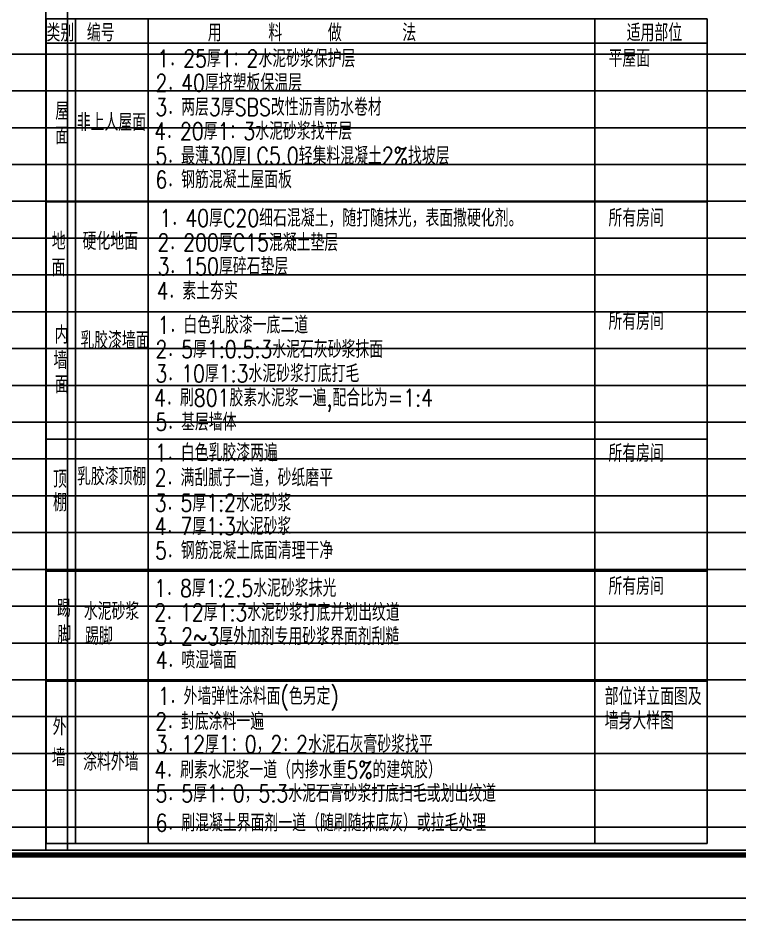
# Model space of a CAD drawing. Extents: x 17032 to 90126, y 10699 to 170399.
# Drawn here: x 56786 to 73456, y 96699 to 117527 of the extents above; entities that cross this region are included whole.
import ezdxf

# ---------------------------------------------------------------- set-up
doc = ezdxf.new("R2010")
doc.units = 0
doc.header["$LTSCALE"] = 1000
doc.header["$MEASUREMENT"] = 0
doc.layers.add('C-SHET-TTLB', color=11, linetype='Continuous')
doc.layers.add('PUB_TEXT', color=7, linetype='Continuous')
doc.styles.add('_HZTXT', font='txt.shx', dxfattribs={"width": 0.8, "bigfont": 'HZTXT.shx'})

# ---------------------------------------------------------------- blocks, each defined once
blk = doc.blocks.new('tukuang')
at = {"layer": 'C-SHET-TTLB'}
for points in [[(75902, 21920), (75902, -21080), (15502, -21080), (15502, 21920)], [(75402, 21420), (75402, -20580), (16002, -20580), (16002, 21420)]]:
    blk.add_lwpolyline(points, close=True, dxfattribs=at)
at = {"layer": 'C-SHET-TTLB', "const_width": 120}
blk.add_lwpolyline([(17842, 20420), (74402, 20420), (74402, -19580), (17842, -19580)], close=True, dxfattribs=at)

msp = doc.modelspace()

# ---------------------------------------------------------------- linework, layer by layer
at = {"layer": 'Defpoints', "color": 251}
for p, q in [((57432, 136244.2), (57432, 98308.7)), ((57932, 136244.2), (57932, 98308.7)), ((32126.1, 116694.2), (79778.2, 116694.2)), ((32126.1, 115844.2), (79778.2, 115844.2)), ((32126.1, 114994.2), (79778.2, 114994.2)), ((32126.1, 114144.2), (79778.2, 114144.2)), ((32126.1, 113294.2), (79778.2, 113294.2)), ((32126.1, 112444.2), (79778.2, 112444.2)), ((32126.1, 111594.2), (79778.2, 111594.2)), ((32126.1, 110744.2), (79778.2, 110744.2)), ((32126.1, 109894.2), (79778.2, 109894.2)), ((32126.1, 109044.2), (79778.2, 109044.2)), ((32126.1, 108194.2), (79778.2, 108194.2)), ((32126.1, 107344.2), (79778.2, 107344.2)), ((32126.1, 106494.2), (79778.2, 106494.2)), ((32126.1, 105644.2), (79778.2, 105644.2)), ((32126.1, 104794.2), (79778.2, 104794.2)), ((32126.1, 103944.2), (79778.2, 103944.2)), ((32126.1, 103094.2), (79778.2, 103094.2)), ((32126.1, 102244.2), (79778.2, 102244.2)), ((32126.1, 101394.2), (79778.2, 101394.2)), ((32126.1, 100544.2), (79778.2, 100544.2)), ((32126.1, 99694.2), (79778.2, 99694.2)), ((32126.1, 98844.2), (79778.2, 98844.2)), ((32126.1, 98308.7), (79778.2, 98308.7))]:
    msp.add_line(p, q, dxfattribs=at)
at = {"layer": 'PUB_TEXT', "color": 7}
for p, q in [((57438, 117509), (72695.5, 117509)), ((57438, 117509), (72695.5, 117509)), ((57438, 117509), (72695.5, 117509)), ((57438, 117509), (57438, 98461.5)), ((58112.6, 117509), (58112.6, 116830.1)), ((59791.3, 117509), (59791.3, 116830.1)), ((70106.5, 117509), (70106.5, 98461.5)), ((72695.5, 117509), (72695.5, 98461.5)), ((57438, 116949), (72695.5, 116949)), ((58112.6, 116949), (58112.6, 98461.5)), ((59791.3, 116949), (59791.3, 98461.5)), ((57438, 113281), (72695.5, 113281)), ((58112.6, 113281), (72695.5, 113281)), ((57438, 110743.5), (72695.5, 110743.5)), ((57438, 107801), (72695.5, 107801)), ((57438, 104751), (72695.5, 104751)), ((57438, 102213.5), (72695.5, 102213.5)), ((57438, 98461.5), (72695.5, 98461.5))]:
    msp.add_line(p, q, dxfattribs=at)

# ---------------------------------------------------------------- block references
at = {"layer": 'C-SHET-TTLB'}
msp.add_blockref('tukuang', (14224.3, 117778.3), dxfattribs=at)

# ---------------------------------------------------------------- texts
at = {"layer": 'PUB_TEXT', "color": 7, "style": '_HZTXT', "width": 0.8}
for s, p in [('类别\u3000', (57443.2, 116986.6)), ('编号\u3000', (58376.4, 116986.6)), ('\u3000用', (60848.3, 116986.6)), ('料', (62566.6, 116986.6)), ('做', (63941.3, 116986.6)), ('法', (65659.6, 116986.6)), ('适用部位', (70841.1, 116986.6)), ('1．25厚1：2水泥砂浆保护层', (60005.1, 116390.2)), ('平屋面', (70420.6, 116394.2)), ('2．40厚挤塑板保温层', (59960.1, 115828.1)), ('3．两层3厚SBS改性沥青防水卷材', (59959.2, 115269.7)), ('屋', (57646.2, 115175.5)), ('非上人屋面 ', (58142.7, 114918.6)), ('面', (57646.2, 114606.5)), ('4．20厚1：3水泥砂浆找平层', (59931.3, 114713)), ('5．最薄30厚LC5.0轻集料混凝土2%%%找坡层', (59957.9, 114143.1)), ('6．钢筋混凝土屋面板', (59957.5, 113596.7)), ('1．40厚C20细石混凝土，随打随抹光，表面撒硬化剂。', (60055.1, 112707.4)), ('所有房间', (70420.6, 112708.7)), ('地', (57566.6, 112172.2)), ('硬化地面', (58276.3, 112172.5)), ('2．200厚C15混凝土垫层', (60005.8, 112143.2)), ('面', (57562.5, 111561)), ('3．150厚碎石垫层', (60008.7, 111592.2)), ('4．素土夯实', (59986.4, 111024.7)), ('1．白色乳胶漆一底二道', (60011.7, 110237.1)), ('所有房间', (70420.6, 110326.2)), ('内', (57630.3, 110009)), ('乳胶漆墙面', (58225.4, 109878)), ('2．5厚1:0.5:3水泥石灰砂浆抹面', (59959.4, 109676.5)), ('墙', (57603.7, 109421.2)), ('3．10厚1:3水泥砂浆打底打毛', (59959.4, 109116.8)), ('面', (57638.6, 108862.6)), ('4．刷801胶素水泥浆一遍,配合比为=1:4', (59930.9, 108558.1)), ('5．基层墙体', (59957.9, 107998.5)), ('1．白色乳胶漆两遍', (59950.8, 107287.5)), ('所有房间', (70420.6, 107276.2)), ('顶', (57594.3, 106673.6)), ('乳胶漆顶棚', (58146.9, 106738.1)), ('2．满刮腻子一道，砂纸磨平', (59944.8, 106713)), ('棚', (57594.3, 106137.8)), ('3．5厚1:2水泥砂浆', (59944.4, 106129.7)), ('4．7厚1:3水泥砂浆', (59940.9, 105589.2)), ('5．钢筋混凝土底面清理干净', (59950.6, 105030)), ('1．8厚1:2.5水泥砂浆抹光', (59931.7, 104160.6)), ('所有房间', (70420.6, 104206)), ('踢', (57684.4, 103693.4)), ('水泥砂浆', (58305.8, 103625.2)), ('2．12厚1:3水泥砂浆打底并划出纹道', (59931.7, 103600.6)), ('脚', (57696.2, 103085.4)), ('踢脚', (58335, 103054.2)), ('3．2~3厚外加剂专用砂浆界面剂刮糙', (59958.1, 103046.9)), ('4．喷湿墙面 ', (59964.5, 102501.3)), ('1．外墙弹性涂料面(色另定)', (60014, 101666.9)), ('部位详立面图及 ', (70332.6, 101659.9)), ('2．封底涂料一遍', (59954.6, 101084.6)), ('墙身大样图   ', (70332.6, 101099.9)), ('外', (57586.1, 100965.1)), ('3．12厚1：0，2：2水泥石灰膏砂浆找平', (59962.8, 100557.8)), ('墙', (57564.6, 100250.9)), ('涂料外墙', (58288.8, 100147.8)), ('4．刷素水泥浆一道（内掺水重5%%%的建筑胶）', (59934.1, 99964.6)), ('5．5厚1：0，5:3水泥石膏砂浆打底扫毛或划出纹道', (59961.6, 99421.7)), ('6．刷混凝土界面剂一道（随刷随抹底灰）或拉毛处理', (59961.6, 98741.7))]:
    msp.add_text(s, height=400, dxfattribs=at).set_placement(p)

doc.saveas('drawing.dxf')
